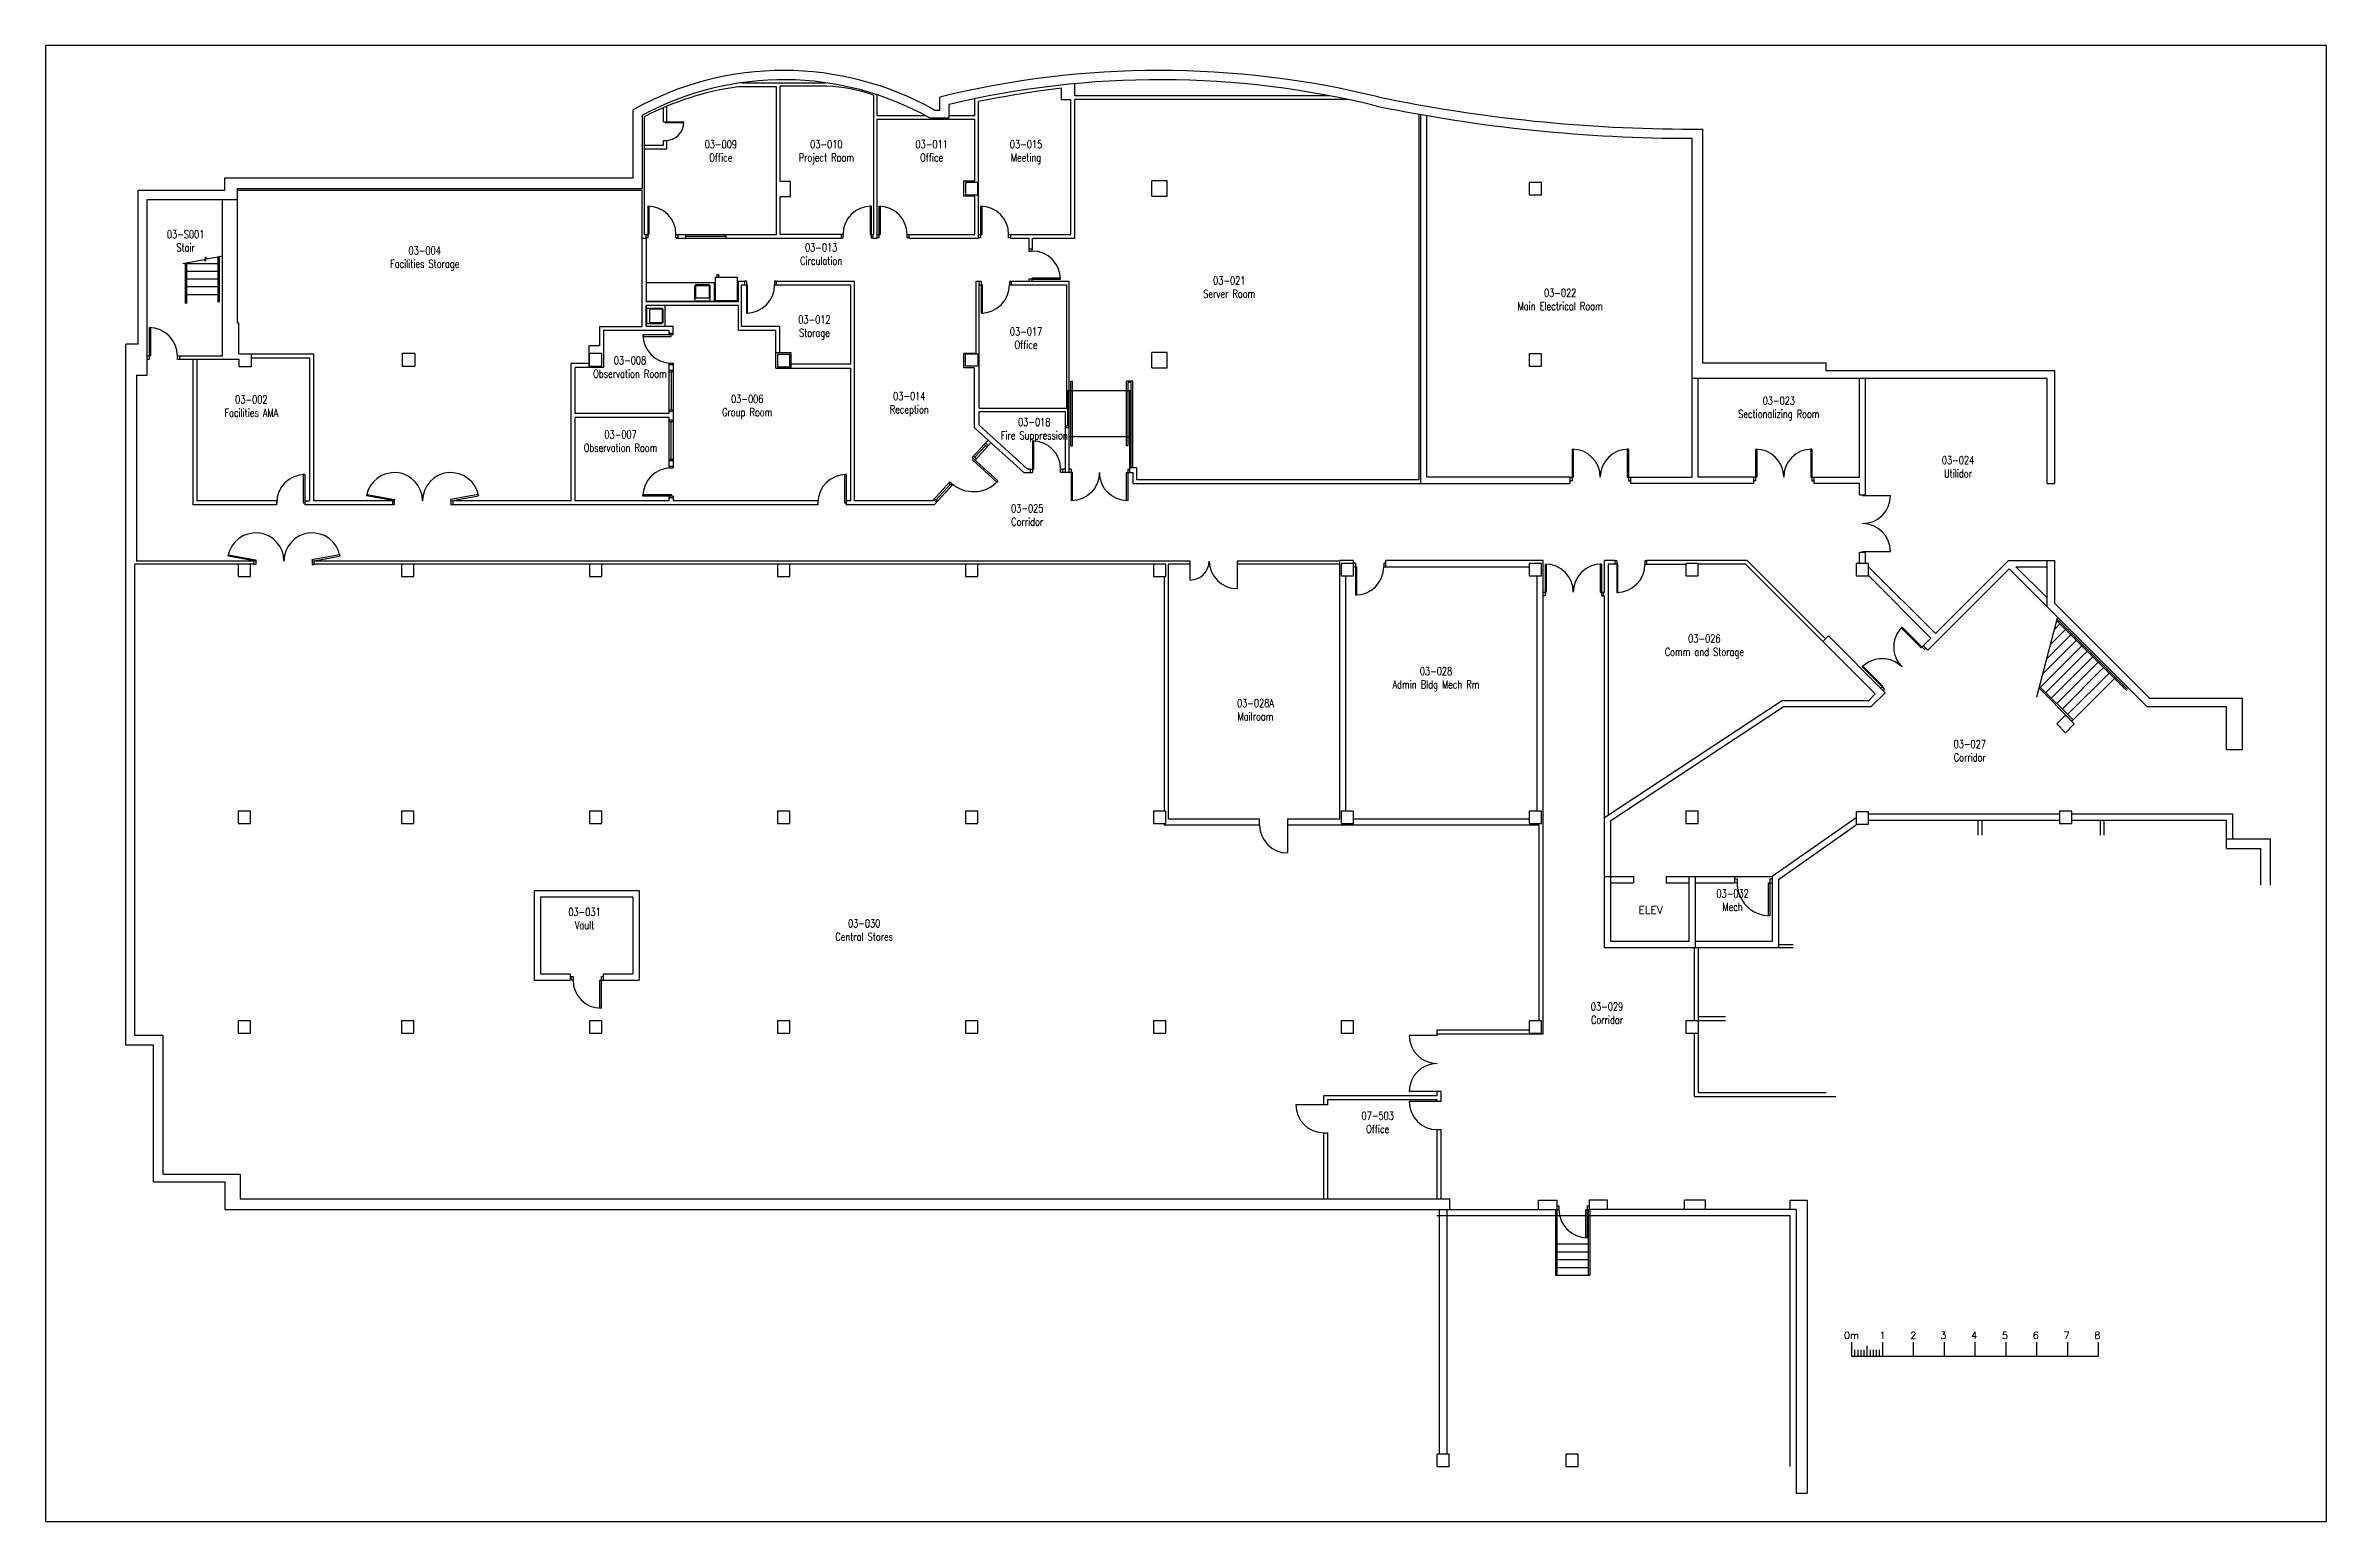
# Model space of a CAD drawing. Extents: x 11182 to 734459, y -1391328 to 152085.
# Drawn here: x 97391 to 171361, y -16222 to 31641 of the extents above; entities that cross this region are included whole.
import ezdxf
from ezdxf.enums import TextEntityAlignment as Align

# ---------------------------------------------------------------- set-up
doc = ezdxf.new("R2010")
doc.units = 0
doc.header["$LTSCALE"] = 500
doc.header["$MEASUREMENT"] = 0
doc.layers.get('0').update_dxf_attribs({"linetype": 'CONTINUOUS'})
doc.layers.add('0_Defpoints', color=106, linetype='CONTINUOUS', plot=False)
for name, color, linetype in [('0_room_data', 7, 'CONTINUOUS'), ('0_text', 7, 'CONTINUOUS'), ('1_Wall_Exist', 251, 'CONTINUOUS'), ('3_Text', 7, 'CONTINUOUS')]:
    doc.layers.add(name, color=color, linetype=linetype)
doc.styles.add('1_200', font='simplex.shx', dxfattribs={"width": 0.75, "height": 460})
doc.styles.get("Standard").update_dxf_attribs({"font": 'ROMANS', "height": 200})

# ---------------------------------------------------------------- blocks, each defined once
blk = doc.blocks.new('room_data')
at = {"layer": '3_Text', "style": '1_200', "width": 0.75}
for tag, p in [('ROOMNUM', (0, 0)), ('ROOMUSE', (0, -575))]:
    blk.add_attdef(tag, text='', height=345, dxfattribs=at).set_placement(p, align=Align.MIDDLE_CENTER)

msp = doc.modelspace()

# ---------------------------------------------------------------- linework, layer by layer
for p, q in [((121575, 21178), (122331, 21178)), ((155961, -10413), (155961, -10859)), ((155961, -10859), (163961, -10859)), ((156061, -10660), (156061, -10859)), ((156161, -10660), (156161, -10859)), ((156261, -10660), (156261, -10859)), ((156361, -10660), (156361, -10859)), ((156461, -10527), (156461, -10859)), ((156561, -10660), (156561, -10859)), ((156661, -10660), (156661, -10859)), ((156761, -10660), (156761, -10859)), ((156861, -10660), (156861, -10859)), ((156961, -10413), (156961, -10859)), ((157961, -10413), (157961, -10859)), ((158961, -10413), (158961, -10859)), ((159961, -10413), (159961, -10859)), ((160961, -10413), (160961, -10859)), ((161961, -10413), (161961, -10859)), ((162961, -10413), (162961, -10859)), ((163961, -10413), (163961, -10859))]:
    msp.add_line(p, q)
at = {"layer": '0_Defpoints'}
msp.add_lwpolyline([(97391, 31641), (97391, -16222), (171361, -16222), (171361, 31641)], close=True, dxfattribs=at)
at = {"layer": '1_Wall_Exist'}
for p, q in [((119973, 30439), (122677, 30439)), ((130766, 30012), (130766, 30405)), ((130766, 30012), (130766, 30405)), ((117425, 29172), (117425, 29626)), ((117543, 29172), (117543, 29676)), ((121099, 30305), (119854, 30305)), ((121099, 25520), (121099, 30305)), ((122727, 30324), (121219, 30324)), ((121219, 27229), (121219, 30324)), ((124242, 30037), (124242, 25520)), ((124351, 30049), (124351, 29371)), ((126391, 29551), (126391, 29969)), ((126691, 29301), (126691, 29733)), ((126691, 29301), (126691, 29733)), ((127527, 29371), (127527, 29919)), ((127647, 25400), (127647, 29829)), ((130341, 29883), (130341, 30264)), ((130646, 29883), (130341, 29883)), ((130646, 25520), (130646, 29883)), ((139037, 30012), (130766, 30012)), ((139633, 29892), (130766, 29892)), ((130766, 25400), (130766, 29892)), ((116449, 27354), (116449, 29562)), ((116449, 27354), (116449, 29562)), ((116749, 27004), (116749, 29384)), ((116749, 27004), (116749, 29384)), ((116813, 25520), (116813, 29334)), ((117425, 29172), (118094, 29172)), ((117484, 29146), (117484, 29172)), ((117484, 29146), (118094, 29146)), ((124351, 29371), (125926, 29371)), ((124351, 29251), (127527, 29251)), ((124351, 29251), (124351, 25400)), ((126053, 29301), (126691, 29301)), ((126221, 29551), (126391, 29551)), ((126691, 29371), (127527, 29371)), ((127527, 27254), (127527, 29251)), ((141939, 17560), (141939, 29415)), ((141989, 17440), (141989, 29406)), ((142189, 17640), (142189, 29371)), ((150789, 28934), (151139, 28934)), ((151139, 21340), (151139, 28934)), ((116813, 28410), (117425, 28410)), ((116813, 28292), (117543, 28292)), ((117425, 28410), (117425, 28562)), ((117425, 28562), (117543, 28562)), ((117543, 28292), (117543, 28562)), ((150789, 17640), (150789, 28634)), ((100389, 21954), (100389, 26954)), ((100389, 26954), (103203, 26954)), ((100689, 20954), (100689, 26654)), ((100689, 26654), (103618, 26654)), ((103129, 21580), (103129, 26654)), ((103203, 26954), (103203, 27354)), ((103203, 27354), (116449, 27354)), ((103618, 27004), (116749, 27004)), ((103618, 22652), (103618, 27004)), ((103618, 26954), (116736, 26954)), ((116736, 22532), (116736, 26954)), ((121549, 27229), (121219, 27229)), ((121219, 25520), (121219, 26746)), ((121219, 26746), (121549, 26746)), ((121549, 26746), (121549, 27229)), ((127171, 26754), (127171, 27254)), ((127171, 27254), (127527, 27254)), ((127527, 26754), (127171, 26754)), ((127621, 27204), (127221, 27204)), ((127221, 27204), (127221, 26804)), ((127221, 26804), (127621, 26804)), ((127527, 25520), (127527, 26754)), ((127621, 26804), (127621, 27204)), ((133267, 26754), (133267, 27254)), ((133767, 27254), (133267, 27254)), ((133267, 26754), (133767, 26754)), ((133767, 26754), (133767, 27254)), ((145909, 27204), (145509, 27204)), ((145509, 27204), (145509, 26804)), ((145509, 26804), (145909, 26804)), ((145909, 26804), (145909, 27204)), ((116919, 26435), (116919, 25405)), ((116919, 26435), (116959, 26435)), ((116959, 26435), (116959, 25520)), ((124128, 26435), (124128, 25520)), ((124168, 26435), (124128, 26435)), ((124168, 26435), (124168, 25405)), ((124413, 26435), (124413, 25405)), ((124413, 26435), (124453, 26435)), ((124453, 26435), (124453, 25520)), ((127709, 26435), (127709, 25405)), ((127709, 26435), (127749, 26435)), ((127749, 26435), (127749, 25520)), ((116736, 25400), (116856, 25400)), ((116813, 25520), (116959, 25520)), ((116856, 25520), (116856, 25400)), ((116919, 25405), (116856, 25405)), ((116863, 25400), (116863, 23335)), ((117834, 25520), (121099, 25520)), ((117834, 25405), (117834, 25520)), ((117896, 25405), (117834, 25405)), ((117839, 25400), (123191, 25400)), ((117896, 25520), (117896, 25400)), ((118158, 25400), (118158, 25520)), ((118158, 25460), (119448, 25460)), ((119448, 25520), (119448, 25400)), ((123253, 25520), (121219, 25520)), ((123191, 25520), (123191, 25400)), ((123191, 25405), (123253, 25405)), ((123253, 25405), (123253, 25520)), ((124128, 25520), (124242, 25520)), ((124168, 25405), (124231, 25405)), ((124231, 25405), (124231, 25520)), ((124231, 25400), (124351, 25400)), ((124351, 25520), (124453, 25520)), ((124413, 25405), (124351, 25405)), ((125328, 25520), (127527, 25520)), ((125328, 25405), (125328, 25520)), ((125391, 25405), (125328, 25405)), ((125391, 25520), (125391, 25400)), ((125391, 25400), (127647, 25400)), ((127647, 25520), (127749, 25520)), ((127709, 25405), (127647, 25405)), ((128624, 25520), (130646, 25520)), ((128624, 25405), (128624, 25520)), ((128687, 25405), (128624, 25405)), ((128687, 25520), (128687, 25400)), ((128687, 25400), (129274, 25400)), ((129274, 25400), (129274, 24978)), ((129394, 25400), (130766, 25400)), ((129394, 25040), (129394, 25400)), ((101836, 24578), (102531, 24707)), ((101918, 24593), (101918, 23273)), ((101955, 24600), (101955, 23273)), ((101955, 24573), (102973, 24573)), ((102580, 24655), (102531, 24707)), ((102569, 24785), (102580, 24655)), ((102625, 24724), (102569, 24785)), ((102625, 24724), (103129, 24818)), ((102973, 24789), (102973, 23323)), ((103023, 24799), (103023, 23323)), ((129394, 25040), (129274, 25040)), ((129274, 24978), (129389, 24978)), ((129389, 24978), (129389, 25040)), ((101955, 24323), (102973, 24323)), ((101955, 24073), (102973, 24073)), ((101955, 23823), (102973, 23823)), ((119114, 23365), (119114, 24127)), ((119114, 24127), (119816, 24127)), ((119168, 24127), (119168, 24218)), ((119168, 24218), (119215, 24218)), ((119215, 24218), (119215, 24127)), ((119816, 24127), (119816, 23365)), ((119864, 24003), (120056, 24003)), ((119864, 23335), (119864, 24003)), ((119955, 22539), (119955, 23883)), ((119955, 23883), (120159, 23883)), ((120056, 24003), (120056, 23883)), ((120119, 23998), (120056, 23998)), ((120119, 23998), (120119, 22968)), ((120159, 22968), (120159, 23883)), ((121096, 23998), (121034, 23998)), ((121034, 23998), (121034, 23883)), ((121034, 23883), (123509, 23883)), ((121096, 24003), (123629, 24003)), ((121096, 23883), (121096, 24003)), ((121096, 23883), (121096, 23998)), ((123509, 21305), (123509, 23883)), ((123629, 16879), (123629, 24003)), ((127573, 24003), (127671, 24003)), ((127573, 21667), (127573, 24003)), ((127671, 19886), (127671, 24003)), ((127733, 23995), (127671, 23995)), ((127671, 23880), (127773, 23880)), ((127733, 23995), (127733, 22965)), ((127773, 22965), (127773, 23880)), ((128711, 23995), (128648, 23995)), ((128648, 23995), (128648, 23880)), ((128648, 23880), (130506, 23880)), ((128711, 24000), (130592, 24000)), ((128711, 23880), (128711, 24000)), ((129389, 24063), (129274, 24063)), ((129274, 24063), (129274, 24000)), ((129389, 24000), (129389, 24103)), ((130309, 24103), (129394, 24103)), ((129394, 24063), (130309, 24063)), ((130309, 24063), (130309, 24103)), ((130506, 19886), (130506, 23880)), ((130592, 17793), (130592, 24000)), ((101955, 23573), (102973, 23573)), ((119864, 23335), (116863, 23335)), ((119864, 23208), (116863, 23208)), ((119816, 23365), (119114, 23365)), ((119864, 22412), (119864, 23208)), ((120119, 22968), (120159, 22968)), ((127733, 22965), (127773, 22965)), ((100751, 22495), (100751, 21465)), ((100751, 22495), (100791, 22495)), ((100791, 22495), (100791, 21580)), ((103618, 22652), (103652, 22652)), ((103652, 21643), (103652, 22652)), ((115359, 22532), (115359, 21904)), ((115359, 22532), (116736, 22532)), ((115479, 22412), (117612, 22412)), ((115479, 22412), (115479, 21206)), ((116863, 22539), (117740, 22539)), ((117612, 22260), (117612, 22412)), ((117612, 22311), (117740, 22311)), ((117740, 22260), (117740, 22539)), ((119864, 22412), (121075, 22412)), ((119955, 22539), (121202, 22539)), ((121075, 21178), (121075, 22412)), ((121202, 21678), (121202, 22539)), ((99989, -782), (99989, 21954)), ((100389, 21954), (99989, 21954)), ((100689, 21580), (100791, 21580)), ((100751, 21465), (100689, 21465)), ((101666, 21580), (103129, 21580)), ((101666, 21465), (101666, 21580)), ((103665, 21465), (101666, 21465)), ((101729, 21580), (101729, 21465)), ((102168, 21465), (102168, 16752)), ((102295, 21465), (102295, 16879)), ((103652, 21643), (106079, 21643)), ((103665, 21237), (103665, 21465)), ((104071, 21237), (104071, 21643)), ((104071, 21516), (105952, 21516)), ((105952, 21516), (105952, 16879)), ((106079, 21643), (106079, 16879)), ((108958, 21650), (108958, 21244)), ((109365, 21650), (108958, 21650)), ((109365, 21650), (109365, 21244)), ((115004, 21904), (115004, 21206)), ((115359, 21904), (115004, 21904)), ((115429, 21650), (115022, 21650)), ((115022, 21650), (115022, 21244)), ((115429, 21244), (115429, 21650)), ((121575, 21678), (121075, 21678)), ((121525, 21628), (121125, 21628)), ((121125, 21628), (121125, 21228)), ((121525, 21228), (121525, 21628)), ((121575, 21178), (121575, 21678)), ((127171, 21190), (127171, 21667)), ((127171, 21667), (127573, 21667)), ((127221, 21240), (127221, 21640)), ((127221, 21640), (127621, 21640)), ((127621, 21640), (127621, 21240)), ((133267, 21190), (133267, 21690)), ((133767, 21690), (133267, 21690)), ((133767, 21190), (133767, 21690)), ((145909, 21640), (145509, 21640)), ((145509, 21640), (145509, 21240)), ((145909, 21240), (145909, 21640)), ((100339, 20954), (100689, 20954)), ((100339, 20954), (100339, 14923)), ((103665, 21237), (104071, 21237)), ((108958, 21244), (109365, 21244)), ((114437, 16879), (114437, 21333)), ((115004, 21333), (114437, 21333)), ((114564, 19709), (114564, 21206)), ((115479, 21206), (114564, 21206)), ((115022, 21244), (115429, 21244)), ((117612, 19709), (117612, 21345)), ((117612, 21345), (117740, 21345)), ((117612, 21295), (117740, 21295)), ((117612, 21110), (117740, 21110)), ((117612, 21059), (117740, 21059)), ((117676, 21059), (117676, 19840)), ((117740, 21345), (117740, 17946)), ((121075, 21178), (123509, 21178)), ((121125, 21228), (121525, 21228)), ((123509, 21305), (121575, 21305)), ((123509, 16879), (123509, 21178)), ((127505, 21190), (127171, 21190)), ((127621, 21240), (127221, 21240)), ((127505, 21190), (127505, 19260)), ((130642, 18660), (130642, 20760)), ((130642, 20760), (130692, 20760)), ((130692, 18660), (130692, 20760)), ((132447, 18660), (132447, 20760)), ((132647, 20760), (132447, 20760)), ((132647, 17949), (132647, 20760)), ((133267, 21190), (133767, 21190)), ((145509, 21240), (145909, 21240)), ((162301, 20840), (150789, 20840)), ((150989, 17640), (150989, 20840)), ((155139, 21340), (151139, 21340)), ((155139, 21090), (155139, 21340)), ((162551, 21090), (155139, 21090)), ((156214, 17640), (156214, 20840)), ((156414, 17070), (156414, 20840)), ((162301, 17440), (162301, 20840)), ((162551, 17440), (162551, 21090)), ((130506, 20460), (130592, 20460)), ((130506, 20410), (130592, 20410)), ((130532, 20410), (130532, 19310)), ((130592, 20460), (132547, 20460)), ((132497, 18660), (132497, 20710)), ((132597, 20710), (132497, 20710)), ((132547, 20460), (132547, 17793)), ((132597, 17949), (132597, 20710)), ((117612, 19709), (114564, 19709)), ((114564, 16879), (114564, 19582)), ((117612, 19582), (114564, 19582)), ((117612, 19840), (117740, 19840)), ((117612, 19789), (117740, 19789)), ((117612, 17946), (117612, 19582)), ((117612, 19502), (117740, 19502)), ((117612, 19451), (117740, 19451)), ((117676, 18232), (117676, 19451)), ((129112, 17793), (127505, 19260)), ((127671, 19886), (130506, 19886)), ((127671, 19333), (127671, 19770)), ((127671, 19770), (130472, 19770)), ((129226, 17913), (127671, 19333)), ((130472, 17793), (130472, 19770)), ((130472, 19310), (130592, 19310)), ((130472, 19260), (130592, 19260)), ((127439, 18284), (127955, 18849)), ((127880, 18673), (127521, 18279)), ((128049, 18763), (127533, 18198)), ((127833, 18715), (127927, 18630)), ((127868, 18753), (127961, 18667)), ((129393, 18823), (129393, 17793)), ((129393, 18823), (129433, 18823)), ((129433, 18823), (129433, 17908)), ((130592, 18960), (132547, 18960)), ((130642, 18660), (130692, 18660)), ((132497, 18660), (132447, 18660)), ((146896, 18555), (146936, 18555)), ((146896, 18555), (146896, 17525)), ((146936, 18555), (146936, 17640)), ((148726, 18555), (148686, 18555)), ((148686, 18555), (148686, 17640)), ((148726, 18555), (148726, 17525)), ((152846, 18555), (152886, 18555)), ((152846, 18555), (152846, 17525)), ((152886, 18555), (152886, 17640)), ((154676, 18555), (154636, 18555)), ((154636, 18555), (154636, 17640)), ((154676, 18555), (154676, 17525)), ((117612, 18232), (117740, 18232)), ((117612, 18181), (117740, 18181)), ((117612, 17996), (117740, 17996)), ((117612, 17946), (117740, 17946)), ((127439, 18284), (128274, 17522)), ((127474, 18322), (127567, 18236)), ((129112, 17793), (129393, 17793)), ((129226, 17913), (129330, 17913)), ((129330, 17793), (129330, 17913)), ((129330, 17908), (129433, 17908)), ((130308, 17908), (130370, 17908)), ((130308, 17793), (130308, 17908)), ((130694, 17793), (130308, 17793)), ((130370, 17913), (130472, 17913)), ((130370, 17913), (130370, 17793)), ((130654, 17908), (130592, 17908)), ((130654, 17908), (130654, 16878)), ((130694, 16878), (130694, 17793)), ((132444, 16878), (132444, 17793)), ((132444, 17793), (132663, 17793)), ((132484, 17908), (132484, 16878)), ((132484, 17908), (132547, 17908)), ((132783, 17949), (132547, 17949)), ((132663, 17440), (132663, 17793)), ((132783, 17560), (132783, 17949)), ((105800, 17730), (105800, 16752)), ((107806, 17077), (107799, 17038)), ((108700, 16879), (107799, 17038)), ((107806, 17077), (108707, 16918)), ((111424, 17077), (110523, 16918)), ((110530, 16879), (111431, 17038)), ((111424, 17077), (111431, 17038)), ((117612, 16879), (117612, 17031)), ((117740, 17031), (117740, 16879)), ((123350, 17730), (123350, 16752)), ((126720, 17496), (126156, 16879)), ((126212, 16752), (126814, 17411)), ((126733, 17416), (126270, 16909)), ((126686, 17459), (126780, 17373)), ((126720, 17496), (126814, 17411)), ((132663, 17440), (146829, 17440)), ((141939, 17560), (132783, 17560)), ((146829, 17640), (142189, 17640)), ((146829, 17640), (146829, 17440)), ((146834, 17640), (146936, 17640)), ((146834, 17525), (146834, 17640)), ((146896, 17525), (146834, 17525)), ((148686, 17640), (150789, 17640)), ((148726, 17525), (148789, 17525)), ((148789, 17640), (148789, 17440)), ((152784, 17440), (148789, 17440)), ((152886, 17640), (150989, 17640)), ((152784, 17640), (152784, 17440)), ((152846, 17525), (152784, 17525)), ((154636, 17640), (156214, 17640)), ((154676, 17525), (154739, 17525)), ((154739, 17640), (154739, 17440)), ((156214, 17440), (154739, 17440)), ((156214, 17070), (156214, 17440)), ((156214, 17070), (156414, 17070)), ((156314, 17050), (157224, 17050)), ((162301, 17440), (162551, 17440)), ((104886, 16752), (102168, 16752)), ((104886, 16879), (102295, 16879)), ((104886, 16752), (104886, 16879)), ((108700, 16752), (105800, 16752)), ((108700, 16879), (106079, 16879)), ((108638, 16879), (108638, 16752)), ((108707, 16918), (108700, 16879)), ((108700, 16879), (108700, 16752)), ((110523, 16918), (110530, 16879)), ((110530, 16879), (110530, 16752)), ((122435, 16752), (110530, 16752)), ((114444, 16879), (110593, 16879)), ((110593, 16879), (110593, 16752)), ((117612, 16879), (114564, 16879)), ((117612, 16980), (117740, 16980)), ((122435, 16879), (117740, 16879)), ((122435, 16879), (122435, 16752)), ((123509, 16879), (123350, 16879)), ((126212, 16752), (123350, 16752)), ((126156, 16879), (123629, 16879)), ((126189, 16915), (126283, 16829)), ((126223, 16952), (126317, 16867)), ((104144, 14823), (100289, 14823)), ((100289, -467), (100289, 14823)), ((104207, 14923), (100339, 14923)), ((103313, 15121), (103306, 15082)), ((104207, 14923), (103306, 15082)), ((103313, 15121), (104214, 14962)), ((103633, 14823), (103633, 14423)), ((104033, 14423), (104033, 14823)), ((104144, 14808), (104144, 14923)), ((104207, 14808), (104144, 14808)), ((104214, 14962), (104207, 14923)), ((104207, 14923), (104207, 14808)), ((106931, 15121), (106030, 14962)), ((106030, 14962), (106037, 14923)), ((106037, 14923), (106938, 15082)), ((106037, 14923), (106037, 14808)), ((134510, 14923), (106037, 14923)), ((106037, 14808), (106099, 14808)), ((106099, 14808), (106099, 14923)), ((133717, 14823), (106099, 14823)), ((106931, 15121), (106938, 15082)), ((108933, 14823), (108933, 14423)), ((109333, 14423), (109333, 14823)), ((115029, 14823), (115029, 14423)), ((115429, 14423), (115429, 14823)), ((121125, 14823), (121125, 14423)), ((121525, 14423), (121525, 14823)), ((127221, 14823), (127221, 14423)), ((127621, 14423), (127621, 14823)), ((133317, 14823), (133317, 14423)), ((133717, 14423), (133717, 14823)), ((133803, 6562), (133803, 14823)), ((134510, 14823), (133803, 14823)), ((134510, 14325), (134510, 14923)), ((134510, 14308), (134510, 14923)), ((136035, 14923), (136035, 14030)), ((139363, 14923), (136035, 14923)), ((139363, 14823), (136035, 14823)), ((139363, 6562), (139363, 14940)), ((139813, 14940), (139363, 14940)), ((139813, 14840), (139413, 14840)), ((139413, 14840), (139413, 14440)), ((139813, 14440), (139813, 14940)), ((139875, 14855), (139813, 14855)), ((139875, 14855), (139875, 13825)), ((140853, 14855), (140790, 14855)), ((140790, 14855), (140790, 14740)), ((145959, 14940), (140853, 14940)), ((140853, 14740), (140853, 14940)), ((145909, 14840), (145509, 14840)), ((145509, 14840), (145509, 14440)), ((145909, 14440), (145909, 14840)), ((145959, -406), (145959, 14940)), ((146021, 14827), (146061, 14827)), ((146021, 14827), (146021, 13797)), ((146061, 14827), (146061, 13912)), ((147851, 14827), (147811, 14827)), ((147811, 14827), (147811, 13912)), ((147851, 14827), (147851, 13797)), ((147949, 13912), (147949, 14940)), ((148282, 14940), (147949, 14940)), ((148384, 14820), (148069, 14820)), ((148069, 14820), (148069, 6691)), ((148282, 14940), (148282, 14820)), ((148344, 14935), (148282, 14935)), ((148344, 14935), (148344, 13905)), ((148384, 13905), (148384, 14820)), ((149322, 14935), (149259, 14935)), ((149259, 14935), (149259, 14820)), ((149259, 14820), (150589, 14820)), ((152574, 14940), (149322, 14940)), ((149322, 14820), (149322, 14940)), ((150989, 14840), (150589, 14840)), ((150589, 14840), (150589, 14440)), ((150989, 14440), (150989, 14840)), ((152524, 14820), (150989, 14820)), ((155030, 12314), (152524, 14820)), ((155115, 12399), (152574, 14940)), ((156514, 14840), (156114, 14840)), ((156114, 14840), (156114, 14440)), ((156214, 15210), (156414, 15210)), ((156214, 14840), (156214, 15210)), ((156314, 15230), (157224, 15230)), ((156414, 14834), (156414, 15210)), ((156514, 14440), (156514, 14840)), ((158679, 12569), (161051, 14940)), ((161049, 14940), (162551, 14940)), ((162301, 13445), (162301, 14940)), ((162551, 13548), (162551, 14940)), ((103633, 14423), (104033, 14423)), ((108933, 14423), (109333, 14423)), ((115029, 14423), (115429, 14423)), ((121125, 14423), (121525, 14423)), ((127221, 14423), (127621, 14423)), ((133317, 14423), (133717, 14423)), ((133673, 14423), (133673, 6812)), ((139413, 14440), (139813, 14440)), ((139563, 6812), (139563, 14440)), ((139813, 14740), (139915, 14740)), ((139915, 13825), (139915, 14740)), ((140790, 14740), (145509, 14740)), ((145509, 14440), (145909, 14440)), ((145759, 14440), (145759, 6812)), ((150589, 14440), (150989, 14440)), ((156114, 14440), (156514, 14440)), ((158679, 12569), (156514, 14734)), ((158537, 12427), (156514, 14451)), ((158679, 12286), (161069, 14676)), ((165550, 10195), (161069, 14676)), ((162301, 13728), (161288, 14740)), ((161288, 14740), (162301, 14740)), ((139875, 13825), (139915, 13825)), ((145959, 13912), (146061, 13912)), ((146021, 13797), (145959, 13797)), ((147811, 13912), (147949, 13912)), ((147851, 13797), (147949, 13797)), ((147914, 13797), (147914, 13912)), ((147949, 2384), (147949, 13797)), ((148344, 13905), (148384, 13905)), ((162551, 13548), (165622, 10477)), ((157598, 12782), (157570, 12754)), ((157570, 12754), (158217, 12107)), ((158326, 12054), (157598, 12782)), ((161972, 10524), (162644, 13087)), ((162419, 12227), (162898, 12706)), ((162544, 12706), (162721, 12883)), ((164878, 10726), (162618, 12987)), ((164913, 10762), (162632, 13043)), ((155030, 12314), (155210, 12494)), ((156727, 10617), (155030, 12314)), ((157048, 10655), (155210, 12494)), ((158217, 12107), (158245, 12135)), ((158537, 12427), (158245, 12135)), ((158289, 12179), (158431, 12038)), ((158371, 12098), (158289, 12179)), ((158326, 12054), (158371, 12098)), ((158431, 12038), (158679, 12286)), ((162085, 10832), (163428, 12176)), ((162167, 11268), (163252, 12353)), ((162262, 10656), (163605, 11999)), ((162293, 11748), (163075, 12529)), ((156304, 11488), (156332, 11516)), ((156951, 10841), (156304, 11488)), ((156332, 11516), (156979, 10869)), ((162439, 10479), (163782, 11822)), ((162615, 10302), (163959, 11646)), ((162792, 10125), (164136, 11469)), ((162969, 9949), (164312, 11292)), ((163099, 9725), (164560, 11186)), ((147949, 6612), (153688, 10395)), ((156506, 10395), (153688, 10395)), ((156506, 10395), (156727, 10617)), ((156588, 10195), (157048, 10655)), ((156907, 10797), (156951, 10841)), ((156979, 10869), (156951, 10841)), ((156951, 10841), (157032, 10760)), ((157032, 10760), (156988, 10715)), ((157040, 10647), (157048, 10655)), ((163110, 9736), (162045, 10802)), ((163146, 9772), (162060, 10858)), ((165622, 10477), (168639, 10477)), ((168639, 8817), (168639, 10477)), ((148149, 6505), (153748, 10195)), ((156588, 10195), (153748, 10195)), ((162901, 9923), (162618, 9640)), ((162618, 9640), (162901, 9358)), ((163184, 9640), (162901, 9923)), ((162901, 9358), (163184, 9640)), ((168124, 10195), (165550, 10195)), ((168124, 8817), (168124, 10195)), ((168124, 8817), (168639, 8817)), ((104033, 6812), (103633, 6812)), ((103633, 6812), (103633, 6412)), ((104033, 6412), (104033, 6812)), ((109333, 6812), (108933, 6812)), ((108933, 6812), (108933, 6412)), ((109333, 6412), (109333, 6812)), ((115429, 6812), (115029, 6812)), ((115029, 6812), (115029, 6412)), ((115429, 6412), (115429, 6812)), ((121525, 6812), (121125, 6812)), ((121125, 6812), (121125, 6412)), ((121525, 6412), (121525, 6812)), ((127621, 6812), (127221, 6812)), ((127221, 6812), (127221, 6412)), ((127621, 6412), (127621, 6812)), ((133717, 6812), (133317, 6812)), ((133317, 6812), (133317, 6412)), ((133717, 6412), (133717, 6812)), ((139813, 6812), (139413, 6812)), ((139413, 6812), (139413, 6412)), ((139813, 6412), (139813, 6812)), ((145909, 6812), (145509, 6812)), ((145509, 6812), (145509, 6412)), ((145909, 6412), (145909, 6812)), ((150989, 6812), (150589, 6812)), ((150589, 6812), (150589, 6412)), ((150989, 6412), (150989, 6812)), ((156114, 6794), (156114, 6364)), ((156514, 6794), (156114, 6794)), ((156514, 6394), (156514, 6794)), ((162701, 6712), (156514, 6712)), ((163101, 6812), (162701, 6812)), ((162701, 6812), (162701, 6412)), ((163101, 6412), (163101, 6812)), ((168324, 6712), (163101, 6712)), ((168324, 5912), (168324, 6712)), ((103633, 6412), (104033, 6412)), ((108933, 6412), (109333, 6412)), ((115029, 6412), (115429, 6412)), ((121125, 6412), (121525, 6412)), ((127221, 6412), (127621, 6412)), ((133317, 6412), (133717, 6412)), ((133673, 6412), (133673, 6362)), ((136764, 6362), (133673, 6362)), ((133803, 6562), (136764, 6562)), ((136764, 6362), (136764, 6562)), ((137669, 6562), (137669, 5457)), ((137669, 6562), (139363, 6562)), ((145829, 6362), (137669, 6362)), ((139413, 6412), (139813, 6412)), ((139813, 6562), (145509, 6562)), ((145509, 6412), (145909, 6412)), ((145829, 12), (145829, 6362)), ((148149, 2584), (148149, 6505)), ((150589, 6412), (150989, 6412)), ((153389, 4699), (156114, 6608)), ((153589, 4595), (156114, 6364)), ((156114, 6394), (156514, 6394)), ((162701, 6512), (156514, 6512)), ((160066, 6034), (160066, 6512)), ((160196, 6034), (160196, 6512)), ((162701, 6412), (163101, 6412)), ((168124, 6512), (163101, 6512)), ((164021, 6512), (164021, 6034)), ((164151, 6034), (164151, 6512)), ((168124, 5912), (168124, 6512)), ((168124, 5912), (169549, 5912)), ((168124, 5597), (168124, 5912)), ((168124, 5597), (169234, 5597)), ((169234, 4412), (169234, 5597)), ((169549, 4412), (169549, 5912)), ((147949, 4688), (148886, 4688)), ((148149, 4488), (148886, 4488)), ((148886, 4688), (148886, 4488)), ((149953, 4688), (153389, 4688)), ((149953, 4688), (149953, 4488)), ((149953, 4488), (150689, 4488)), ((150689, 4688), (150689, 2584)), ((150889, 4688), (150889, 2384)), ((150889, 4488), (152169, 4488)), ((152169, 4688), (152169, 4488)), ((152176, 4488), (152176, 4622)), ((152176, 4622), (152249, 4622)), ((152249, 4488), (152176, 4488)), ((152249, 4622), (152249, 4488)), ((153270, 3421), (153270, 4488)), ((153270, 4488), (153389, 4488)), ((153316, 4622), (153389, 4622)), ((153316, 4622), (153316, 3421)), ((153389, 4699), (153389, 2584)), ((153589, 4595), (153589, 2384)), ((113238, 4236), (113238, 1336)), ((113238, 4236), (116638, 4236)), ((113438, 4036), (113438, 1536)), ((113438, 4036), (116438, 4036)), ((116438, 4036), (116438, 1536)), ((116638, 4236), (116638, 1336)), ((153316, 3421), (153270, 3421)), ((154063, 2384), (147949, 2384)), ((150689, 2584), (148149, 2584)), ((150859, 2384), (150859, 12)), ((153389, 2584), (150889, 2584)), ((150989, 2384), (150989, -2308)), ((154063, 2477), (153589, 2477)), ((113438, 1536), (114403, 1536)), ((114403, 1536), (114403, 1336)), ((115473, 1536), (116438, 1536)), ((115473, 1536), (115473, 1336)), ((113238, 1336), (114403, 1336)), ((114433, 1336), (114433, 1451)), ((114433, 1451), (114495, 1451)), ((114495, 1336), (114433, 1336)), ((114495, 1451), (114495, 1336)), ((115370, 421), (115370, 1336)), ((115370, 1336), (116638, 1336)), ((115410, 1451), (115410, 421)), ((115410, 1451), (115473, 1451)), ((115473, 1451), (115473, 1336)), ((104033, 12), (103633, 12)), ((103633, 12), (103633, -388)), ((104033, -388), (104033, 12)), ((109333, 12), (108933, 12)), ((108933, 12), (108933, -388)), ((109333, -388), (109333, 12)), ((115429, 12), (115029, 12)), ((115029, 12), (115029, -388)), ((115410, 421), (115370, 421)), ((115429, -388), (115429, 12)), ((121525, 12), (121125, 12)), ((121125, 12), (121125, -388)), ((121525, -388), (121525, 12)), ((127621, 12), (127221, 12)), ((127221, 12), (127221, -388)), ((127621, -388), (127621, 12)), ((133717, 12), (133317, 12)), ((133317, 12), (133317, -388)), ((133717, -388), (133717, 12)), ((139813, 12), (139413, 12)), ((139413, 12), (139413, -388)), ((139813, -388), (139813, 12)), ((145509, 12), (145509, -388)), ((145909, 12), (145509, 12)), ((145909, -388), (145909, 12)), ((150989, 12), (150589, 12)), ((150589, 12), (150589, -388)), ((151869, 147), (150989, 147)), ((151869, 17), (150989, 17)), ((101204, -467), (100289, -467)), ((101204, -4956), (101204, -467)), ((103633, -388), (104033, -388)), ((108933, -388), (109333, -388)), ((115029, -388), (115429, -388)), ((121125, -388), (121525, -388)), ((127221, -388), (127621, -388)), ((133317, -388), (133717, -388)), ((139413, -388), (139813, -388)), ((142523, -461), (141613, -461)), ((142523, -461), (142523, -276)), ((142523, -276), (145509, -276)), ((142523, -406), (145959, -406)), ((145509, -388), (145909, -388)), ((150589, -388), (150989, -388)), ((150859, -388), (150859, -2438)), ((100889, -782), (99989, -782)), ((100889, -5206), (100889, -782)), ((138968, -2711), (137938, -2711)), ((142523, -2421), (138838, -2421)), ((138838, -2421), (138838, -2711)), ((142523, -2551), (138968, -2551)), ((138968, -2551), (138968, -2711)), ((142653, -2281), (141613, -2281)), ((142653, -2606), (141613, -2606)), ((142523, -2421), (142523, -2281)), ((142523, -2606), (142523, -2551)), ((142653, -2606), (142653, -2281)), ((150859, -2438), (155448, -2438)), ((150989, -2308), (155143, -2308)), ((138848, -5756), (138848, -3621)), ((138848, -3621), (138978, -3621)), ((138978, -5756), (138978, -3621)), ((142523, -5756), (142523, -3516)), ((142523, -3516), (142653, -3516)), ((142653, -5756), (142653, -3516)), ((101204, -4956), (103703, -4956)), ((103703, -4956), (103703, -5756)), ((100889, -5206), (103203, -5206)), ((103203, -5206), (103203, -6106)), ((103703, -5756), (142937, -5756)), ((142937, -6106), (142937, -5756)), ((145808, -6106), (145808, -5806)), ((145808, -5806), (146408, -5806)), ((146408, -5806), (146408, -6106)), ((148049, -5806), (147448, -5806)), ((147448, -5806), (147448, -6106)), ((148049, -6106), (148049, -5806)), ((150544, -6106), (150544, -5806)), ((151219, -5806), (150544, -5806)), ((151219, -6106), (151219, -5806)), ((153969, -6106), (153969, -5806)), ((153969, -5806), (154519, -5806)), ((154519, -5806), (154519, -15306)), ((103203, -6106), (145808, -6106)), ((142513, -6306), (153969, -6306)), ((142588, -6106), (142588, -14046)), ((142838, -6106), (142838, -14046)), ((145808, -6106), (146471, -6106)), ((146358, -6106), (146358, -8240)), ((146408, -5991), (146408, -8240)), ((146408, -5991), (146471, -5991)), ((146471, -5991), (146471, -6106)), ((147346, -7021), (147346, -6106)), ((147346, -6106), (147448, -6106)), ((147386, -5991), (147448, -5991)), ((147386, -5991), (147386, -7021)), ((147422, -6106), (147422, -8240)), ((147448, -5991), (147448, -6106)), ((150544, -6106), (147448, -6106)), ((147472, -6106), (147472, -8240)), ((154169, -6106), (150544, -6106)), ((153969, -14446), (153969, -6306)), ((154169, -6106), (154169, -15306)), ((146408, -7224), (147422, -7224)), ((147386, -7021), (147346, -7021)), ((146408, -7478), (147422, -7478)), ((146408, -7732), (147422, -7732)), ((146408, -7986), (147422, -7986)), ((146358, -8240), (147472, -8240)), ((142913, -14046), (142513, -14046)), ((142513, -14046), (142513, -14446)), ((142913, -14446), (142913, -14046)), ((147091, -14046), (146691, -14046)), ((146691, -14046), (146691, -14446)), ((147091, -14446), (147091, -14046)), ((142513, -14446), (142913, -14446)), ((146691, -14446), (147091, -14446)), ((154169, -15306), (154519, -15306))]:
    msp.add_line(p, q, dxfattribs=at)
for points in [[(119080, 23335), (119080, 23944), (116863, 23944)], [(116863, 23354), (119080, 23354)], [(116863, 22539), (116863, 23208)], [(116882, 22539), (116882, 23208)], [(117473, 23208), (117473, 22539)], [(117740, 22260), (116762, 22260), (116762, 22209), (117676, 22209), (117676, 22260)], [(128274, 17522), (128240, 17484), (127452, 18204), (127486, 18241)], [(105800, 17730), (105749, 17730), (105749, 16815), (105800, 16815)], [(117740, 17031), (116762, 17031), (116762, 17082), (117676, 17082), (117676, 17031)], [(123350, 17730), (123299, 17730), (123299, 16815), (123350, 16815)], [(105800, 16879), (105952, 16879)]]:
    msp.add_lwpolyline(points, dxfattribs=at)
for points in [[(118895, 23881), (118489, 23881, 0.414214), (118438, 23830), (118438, 23411, 0.414214), (118489, 23360), (118895, 23360, 0.414214), (118946, 23411), (118946, 23830, 0.414214)], [(118895, 23855), (118489, 23855, 0.414214), (118464, 23830), (118464, 23482, 0.414214), (118489, 23457), (118895, 23457, 0.414214), (118921, 23482), (118921, 23830, 0.414214)], [(117409, 23077), (117409, 22670, -0.414214), (117359, 22619), (116940, 22619, -0.414214), (116889, 22670), (116889, 23077, -0.414214), (116940, 23127), (117359, 23127, -0.414214)], [(117384, 23077), (117384, 22670, -0.414214), (117359, 22645), (117011, 22645, -0.414214), (116986, 22670), (116986, 23077, -0.414214), (117011, 23102), (117359, 23102, -0.414214)]]:
    msp.add_lwpolyline(points, format="xyb", close=True, dxfattribs=at)
for centre, radius, start, end in [((121325, 20854), 9980, 60.62121, 119.2471), ((121325, 20854), 9680, 60.75928, 118.21148), ((133517, 1054), 29780, 76.2256, 103.84453), ((133517, 1054), 29480, 76.18557, 103.38816), ((121114, 21114), 9277, 97.80928, 117.62359), ((122503, 25017), 5313, 70.89878, 87.58913), ((135428, -9807), 40393, 97.23529, 101.10713), ((150790, 79169), 50535, 258.31564, 269.9984), ((150792, 79161), 50227, 258.30065, 269.99601), ((117484, 29172), 610, 270, 0), ((116919, 25520), 915, 0, 90), ((124168, 25520), 915, 90, 180), ((124413, 25520), 915, 0, 90), ((127709, 25520), 915, 0, 90), ((129389, 24063), 915, 0, 90), ((120119, 23883), 915, 270, 0), ((127733, 23880), 915, 270, 0), ((100751, 21580), 915, 0, 90), ((117676, 22260), 914, 180, 270), ((129393, 17908), 915, 0, 90), ((146896, 17640), 915, 0, 90), ((148726, 17640), 915, 90, 180), ((152846, 17640), 915, 0, 90), ((154676, 17640), 915, 90, 180), ((108700, 16879), 915, 0, 170), ((110530, 16879), 915, 10, 180), ((117676, 17031), 914, 90, 180), ((105800, 16815), 914, 90, 180), ((123350, 16815), 914, 90, 180), ((127486, 18241), 1067, 227.60143, 317.60143), ((156314, 17050), 910, 270, 0), ((104207, 14923), 915, 0, 170), ((106037, 14923), 915, 10, 180), ((156314, 15230), 910, 0, 90), ((134510, 14923), 615, 270, 0), ((136035, 14940), 910, 181.10171, 270), ((146021, 13912), 915, 0, 90), ((147851, 13912), 915, 90, 180), ((148344, 14820), 915, 270, 0), ((139875, 14740), 915, 270, 0), ((158245, 12135), 915, 135, 225), ((156951, 10841), 915, 45, 135), ((137669, 6362), 905, 180, 270), ((153316, 4488), 1067, 180, 270), ((115410, 1336), 915, 180, 270), ((142523, -461), 910, 180, 270), ((142523, -2281), 910, 90, 180), ((138848, -2711), 910, 180, 270), ((142523, -2606), 910, 180, 270), ((147386, -6106), 915, 180, 270)]:
    msp.add_arc(centre, radius, start, end, dxfattribs=at)
at = {"layer": '1_Wall_Exist', "extrusion": (0, 0, -1)}
for centre, major_axis, start_param, end_param in [((130654, 17793), (647, 647), 0.785398, 2.356194), ((132484, 17793), (-647, 647), 3.926991, 5.497787)]:
    msp.add_ellipse(centre, major_axis=major_axis, ratio=1, start_param=start_param, end_param=end_param, dxfattribs=at)

# ---------------------------------------------------------------- block references
at = {"layer": '0_room_data', "xscale": 0.75, "yscale": 0.75, "zscale": 0.75}
for p, values in [((119289, 28443), {'ROOMNUM': '03-009', 'ROOMUSE': 'Office'}), ((122712, 28443), {'ROOMNUM': '03-010', 'ROOMUSE': 'Project Room'}), ((126127, 28443), {'ROOMNUM': '03-011', 'ROOMUSE': 'Office'}), ((129188, 28443), {'ROOMNUM': '03-015', 'ROOMUSE': 'Meeting'}), ((101932, 25523), {'ROOMNUM': '03-S001', 'ROOMUSE': 'Stair'}), ((122544, 25095), {'ROOMNUM': '03-013', 'ROOMUSE': 'Circulation'}), ((109685, 24996), {'ROOMNUM': '03-004', 'ROOMUSE': 'Facilities Storage'}), ((135779, 24023), {'ROOMNUM': '03-021', 'ROOMUSE': 'Server Room'}), ((146511, 23625), {'ROOMNUM': '03-022', 'ROOMUSE': 'Main Electrical Room'}), ((122325, 22758), {'ROOMNUM': '03-012', 'ROOMUSE': 'Storage'}), ((129188, 22368), {'ROOMNUM': '03-017', 'ROOMUSE': 'Office'}), ((116343, 21432), {'ROOMNUM': '03-008', 'ROOMUSE': 'Observation Room'}), ((104063, 20165), {'ROOMNUM': '03-002', 'ROOMUSE': 'Facilities AMA'}), ((120145, 20184), {'ROOMNUM': '03-006', 'ROOMUSE': 'Group Room'}), ((125401, 20275), {'ROOMNUM': '03-014', 'ROOMUSE': 'Reception'}), ((153603, 20126), {'ROOMNUM': '03-023', 'ROOMUSE': 'Sectionalizing Room'}), ((129454, 19432), {'ROOMNUM': '03-018', 'ROOMUSE': 'Fire Suppression'}), ((116037, 19028), {'ROOMNUM': '03-007', 'ROOMUSE': 'Observation Room'}), ((159414, 18196), {'ROOMNUM': '03-024', 'ROOMUSE': 'Utilidor'}), ((129227, 16631), {'ROOMNUM': '03-025', 'ROOMUSE': 'Corridor'}), ((151187, 12410), {'ROOMNUM': '03-026', 'ROOMUSE': 'Comm and Storage'}), ((142483, 11353), {'ROOMNUM': '03-028', 'ROOMUSE': 'Admin Bldg Mech Rm'}), ((136630, 10317), {'ROOMNUM': '03-028A', 'ROOMUSE': 'Mailroom'}), ((159795, 8988), {'ROOMNUM': '03-027', 'ROOMUSE': 'Corridor'}), ((152103, 4140), {'ROOMNUM': '03-032', 'ROOMUSE': 'Mech'}), ((114868, 3543), {'ROOMNUM': '03-031', 'ROOMUSE': 'Vault'}), ((123938, 3173), {'ROOMNUM': '03-030', 'ROOMUSE': 'Central Stores'}), ((148031, 475), {'ROOMNUM': '03-029', 'ROOMUSE': 'Corridor'}), ((140592, -3066), {'ROOMNUM': '07-503', 'ROOMUSE': 'Office'})]:
    msp.add_blockref('room_data', p, dxfattribs=at).add_auto_attribs(values)

# ---------------------------------------------------------------- texts
at = {"layer": '0_text'}
for s, p in [('0m', (155961, -10188)), ('1', (156961, -10188)), ('2', (157961, -10188)), ('3', (158937, -10188)), ('4', (159937, -10188)), ('5', (160937, -10188)), ('6', (161937, -10188)), ('7', (162937, -10188)), ('8', (163937, -10188))]:
    msp.add_text(s, height=231, rotation=0, dxfattribs=at).set_placement(p, align=Align.MIDDLE_CENTER)
at = {"layer": '1_Wall_Exist'}
msp.add_text('ELEV', height=250, rotation=0, dxfattribs=at).set_placement((149053, 3477))

doc.saveas('drawing.dxf')
